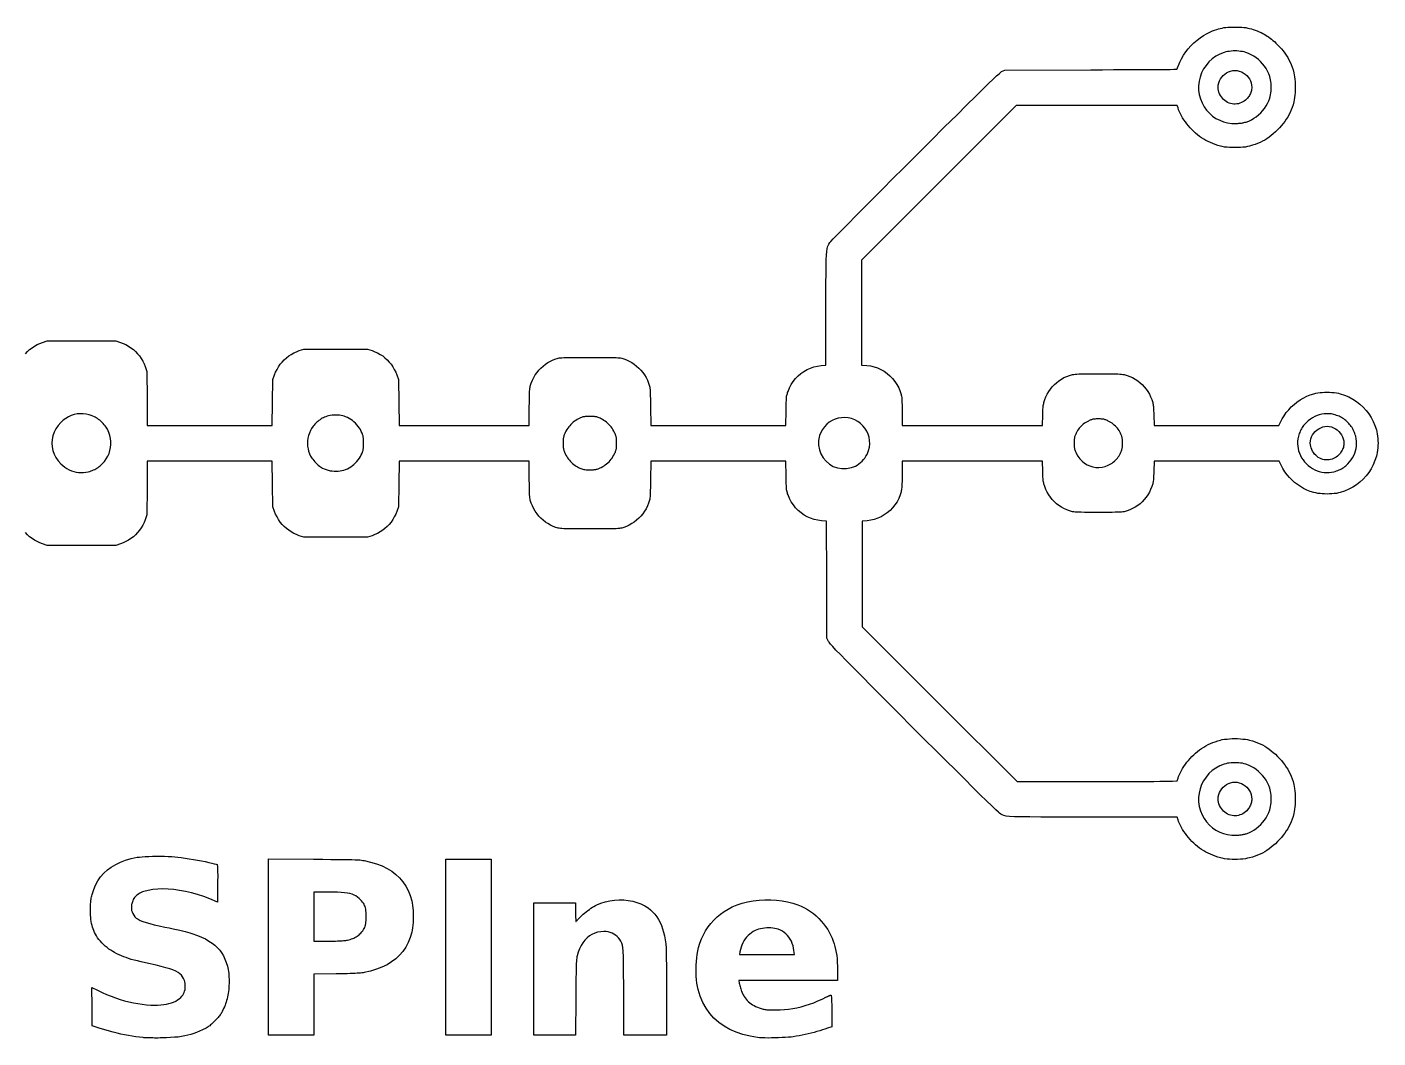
# Model space of a CAD drawing. Header units: millimetres. Extents: x 0.1 to 24.9, y 0.1 to 10.1.
# Drawn here: x 11.48 to 24.95, y 0.05 to 10.13 of the extents above; entities that cross this region are included whole.
import ezdxf

# ---------------------------------------------------------------- set-up
doc = ezdxf.new("R2010")
doc.units = ezdxf.units.MM
doc.layers.add('LOGO_OUTLINE', color=7, linetype='Continuous')

msp = doc.modelspace()

# ---------------------------------------------------------------- linework, layer by layer
at = {"layer": 'LOGO_OUTLINE'}
msp.add_lwpolyline([(11.466, 6.874), (11.486, 6.895), (11.508, 6.915), (11.532, 6.933), (11.556, 6.95), (11.582, 6.964), (11.609, 6.977), (11.637, 6.987), (11.683, 7.002), (12.025, 7.002), (12.367, 7.002), (12.413, 6.987), (12.441, 6.977), (12.468, 6.964), (12.494, 6.95), (12.518, 6.933), (12.542, 6.915), (12.563, 6.895), (12.584, 6.874), (12.603, 6.851), (12.62, 6.826), (12.635, 6.801), (12.649, 6.774), (12.66, 6.745), (12.677, 6.698), (12.679, 6.427), (12.681, 6.157), (13.304, 6.157), (13.927, 6.157), (13.929, 6.386), (13.932, 6.616), (13.949, 6.663), (13.96, 6.691), (13.974, 6.718), (13.989, 6.744), (14.006, 6.768), (14.025, 6.791), (14.045, 6.813), (14.067, 6.833), (14.09, 6.851), (14.115, 6.867), (14.141, 6.882), (14.168, 6.894), (14.195, 6.905), (14.242, 6.92), (14.559, 6.92), (14.875, 6.92), (14.922, 6.905), (14.949, 6.894), (14.976, 6.882), (15.002, 6.867), (15.027, 6.851), (15.05, 6.833), (15.072, 6.813), (15.092, 6.791), (15.111, 6.768), (15.128, 6.744), (15.143, 6.718), (15.157, 6.691), (15.168, 6.663), (15.186, 6.616), (15.188, 6.386), (15.19, 6.157), (15.838, 6.157), (16.486, 6.157), (16.488, 6.345), (16.489, 6.388), (16.489, 6.424), (16.49, 6.454), (16.491, 6.479), (16.491, 6.499), (16.493, 6.515), (16.494, 6.529), (16.496, 6.54), (16.498, 6.55), (16.501, 6.56), (16.504, 6.57), (16.508, 6.581), (16.519, 6.609), (16.533, 6.636), (16.548, 6.662), (16.565, 6.686), (16.584, 6.709), (16.604, 6.731), (16.626, 6.75), (16.649, 6.769), (16.674, 6.785), (16.7, 6.799), (16.727, 6.812), (16.754, 6.822), (16.765, 6.826), (16.775, 6.829), (16.786, 6.831), (16.798, 6.833), (16.813, 6.834), (16.832, 6.836), (16.856, 6.836), (16.886, 6.837), (16.923, 6.837), (16.969, 6.837), (17.025, 6.837), (17.092, 6.837), (17.159, 6.837), (17.215, 6.837), (17.261, 6.837), (17.298, 6.837), (17.329, 6.836), (17.353, 6.836), (17.371, 6.834), (17.386, 6.833), (17.398, 6.831), (17.409, 6.829), (17.419, 6.826), (17.43, 6.822), (17.458, 6.812), (17.485, 6.799), (17.51, 6.785), (17.535, 6.769), (17.558, 6.75), (17.58, 6.731), (17.6, 6.709), (17.619, 6.686), (17.636, 6.662), (17.652, 6.636), (17.665, 6.609), (17.676, 6.581), (17.68, 6.57), (17.684, 6.56), (17.686, 6.55), (17.689, 6.54), (17.69, 6.529), (17.692, 6.515), (17.693, 6.499), (17.694, 6.479), (17.694, 6.454), (17.695, 6.424), (17.695, 6.388), (17.696, 6.345), (17.698, 6.157), (18.371, 6.157), (19.045, 6.157), (19.047, 6.304), (19.048, 6.336), (19.048, 6.364), (19.049, 6.387), (19.05, 6.407), (19.051, 6.423), (19.052, 6.437), (19.053, 6.449), (19.055, 6.459), (19.057, 6.468), (19.06, 6.478), (19.063, 6.487), (19.067, 6.498), (19.081, 6.533), (19.099, 6.566), (19.119, 6.598), (19.142, 6.626), (19.168, 6.653), (19.195, 6.677), (19.225, 6.698), (19.257, 6.716), (19.29, 6.731), (19.324, 6.743), (19.36, 6.751), (19.397, 6.756), (19.445, 6.76), (19.445, 7.318), (19.445, 7.459), (19.445, 7.576), (19.446, 7.672), (19.446, 7.749), (19.448, 7.81), (19.45, 7.857), (19.452, 7.892), (19.456, 7.919), (19.461, 7.938), (19.467, 7.953), (19.474, 7.967), (19.483, 7.981), (19.493, 7.992), (19.518, 8.018), (19.556, 8.057), (19.606, 8.109), (19.668, 8.172), (19.741, 8.245), (19.822, 8.327), (19.912, 8.417), (20.009, 8.515), (20.112, 8.619), (20.221, 8.727), (20.333, 8.84), (20.491, 8.997), (20.628, 9.134), (20.748, 9.253), (20.85, 9.354), (20.936, 9.439), (21.007, 9.509), (21.065, 9.566), (21.11, 9.61), (21.145, 9.642), (21.17, 9.665), (21.187, 9.679), (21.196, 9.685), (21.228, 9.7), (22.084, 9.704), (22.2, 9.704), (22.311, 9.705), (22.417, 9.705), (22.516, 9.706), (22.607, 9.706), (22.69, 9.707), (22.762, 9.707), (22.824, 9.708), (22.874, 9.708), (22.912, 9.709), (22.935, 9.709), (22.943, 9.71), (22.943, 9.711), (22.944, 9.712), (22.945, 9.714), (22.946, 9.716), (22.947, 9.718), (22.948, 9.721), (22.949, 9.725), (22.951, 9.728), (22.952, 9.732), (22.954, 9.736), (22.955, 9.74), (22.957, 9.745), (22.971, 9.78), (22.988, 9.814), (23.008, 9.848), (23.031, 9.881), (23.056, 9.913), (23.083, 9.943), (23.112, 9.972), (23.143, 9.998), (23.175, 10.023), (23.208, 10.045), (23.243, 10.065), (23.278, 10.082), (23.299, 10.091), (23.319, 10.099), (23.339, 10.106), (23.357, 10.112), (23.375, 10.116), (23.393, 10.12), (23.412, 10.124), (23.431, 10.126), (23.451, 10.128), (23.472, 10.129), (23.496, 10.13), (23.521, 10.13), (23.546, 10.13), (23.57, 10.129), (23.591, 10.128), (23.611, 10.126), (23.63, 10.124), (23.649, 10.12), (23.667, 10.116), (23.685, 10.112), (23.703, 10.106), (23.723, 10.099), (23.743, 10.091), (23.764, 10.082), (23.781, 10.074), (23.798, 10.066), (23.813, 10.058), (23.828, 10.05), (23.843, 10.04), (23.857, 10.031), (23.871, 10.02), (23.886, 10.009), (23.9, 9.997), (23.915, 9.984), (23.93, 9.97), (23.946, 9.954), (23.966, 9.933), (23.985, 9.912), (24.003, 9.891), (24.019, 9.87), (24.033, 9.848), (24.047, 9.826), (24.059, 9.804), (24.071, 9.78), (24.081, 9.756), (24.091, 9.73), (24.1, 9.703), (24.108, 9.674), (24.112, 9.655), (24.116, 9.633), (24.119, 9.609), (24.121, 9.583), (24.122, 9.557), (24.123, 9.529), (24.122, 9.502), (24.121, 9.476), (24.119, 9.45), (24.116, 9.426), (24.112, 9.404), (24.108, 9.384), (24.1, 9.356), (24.091, 9.329), (24.081, 9.303), (24.071, 9.279), (24.059, 9.255), (24.047, 9.233), (24.033, 9.211), (24.019, 9.189), (24.003, 9.168), (23.985, 9.147), (23.966, 9.126), (23.946, 9.105), (23.924, 9.084), (23.903, 9.065), (23.882, 9.048), (23.861, 9.032), (23.84, 9.017), (23.818, 9.003), (23.795, 8.991), (23.772, 8.98), (23.747, 8.969), (23.722, 8.96), (23.695, 8.951), (23.666, 8.942), (23.647, 8.938), (23.625, 8.934), (23.601, 8.931), (23.575, 8.929), (23.548, 8.928), (23.521, 8.928), (23.494, 8.928), (23.467, 8.929), (23.442, 8.931), (23.417, 8.934), (23.395, 8.938), (23.376, 8.942), (23.35, 8.95), (23.324, 8.959), (23.3, 8.968), (23.276, 8.978), (23.253, 8.988), (23.231, 9), (23.21, 9.012), (23.189, 9.025), (23.169, 9.04), (23.149, 9.055), (23.129, 9.072), (23.11, 9.089), (23.092, 9.107), (23.075, 9.125), (23.058, 9.145), (23.042, 9.164), (23.027, 9.184), (23.013, 9.205), (23, 9.225), (22.988, 9.245), (22.977, 9.265), (22.968, 9.285), (22.96, 9.305), (22.954, 9.323), (22.946, 9.349), (22.144, 9.349), (21.342, 9.349), (20.571, 8.578), (19.8, 7.807), (19.8, 7.283), (19.8, 6.76), (19.851, 6.756), (19.888, 6.752), (19.924, 6.743), (19.959, 6.732), (19.993, 6.717), (20.025, 6.699), (20.055, 6.678), (20.083, 6.654), (20.108, 6.627), (20.132, 6.598), (20.152, 6.567), (20.17, 6.533), (20.185, 6.498), (20.188, 6.487), (20.192, 6.478), (20.194, 6.468), (20.196, 6.459), (20.198, 6.449), (20.2, 6.437), (20.201, 6.423), (20.202, 6.407), (20.202, 6.387), (20.203, 6.364), (20.203, 6.336), (20.204, 6.304), (20.206, 6.157), (20.905, 6.157), (21.604, 6.157), (21.606, 6.263), (21.607, 6.285), (21.608, 6.304), (21.608, 6.321), (21.609, 6.335), (21.61, 6.348), (21.611, 6.359), (21.613, 6.369), (21.615, 6.379), (21.617, 6.388), (21.619, 6.397), (21.622, 6.406), (21.626, 6.416), (21.637, 6.444), (21.65, 6.471), (21.665, 6.497), (21.683, 6.521), (21.701, 6.544), (21.722, 6.566), (21.744, 6.585), (21.767, 6.604), (21.792, 6.62), (21.817, 6.635), (21.844, 6.647), (21.872, 6.658), (21.883, 6.661), (21.893, 6.664), (21.903, 6.666), (21.914, 6.668), (21.928, 6.67), (21.944, 6.671), (21.964, 6.672), (21.99, 6.672), (22.021, 6.673), (22.059, 6.673), (22.105, 6.673), (22.159, 6.673), (22.214, 6.673), (22.26, 6.673), (22.298, 6.673), (22.329, 6.672), (22.354, 6.672), (22.375, 6.671), (22.391, 6.67), (22.404, 6.668), (22.416, 6.666), (22.426, 6.664), (22.436, 6.661), (22.446, 6.658), (22.474, 6.647), (22.501, 6.635), (22.527, 6.62), (22.552, 6.604), (22.575, 6.585), (22.597, 6.566), (22.617, 6.544), (22.636, 6.521), (22.653, 6.497), (22.668, 6.471), (22.681, 6.444), (22.693, 6.416), (22.696, 6.406), (22.699, 6.397), (22.702, 6.388), (22.704, 6.379), (22.706, 6.369), (22.707, 6.359), (22.708, 6.348), (22.709, 6.335), (22.71, 6.321), (22.711, 6.304), (22.712, 6.285), (22.712, 6.263), (22.715, 6.157), (23.337, 6.157), (23.959, 6.157), (23.974, 6.19), (23.992, 6.224), (24.011, 6.256), (24.033, 6.287), (24.057, 6.316), (24.082, 6.343), (24.11, 6.369), (24.139, 6.392), (24.17, 6.413), (24.202, 6.432), (24.236, 6.449), (24.271, 6.463), (24.308, 6.475), (24.326, 6.479), (24.347, 6.483), (24.369, 6.486), (24.392, 6.488), (24.415, 6.489), (24.439, 6.49), (24.464, 6.489), (24.487, 6.488), (24.51, 6.486), (24.532, 6.483), (24.553, 6.479), (24.571, 6.475), (24.614, 6.46), (24.656, 6.443), (24.695, 6.422), (24.732, 6.398), (24.766, 6.371), (24.799, 6.342), (24.828, 6.309), (24.855, 6.275), (24.879, 6.238), (24.9, 6.199), (24.917, 6.157), (24.932, 6.114), (24.936, 6.096), (24.94, 6.075), (24.943, 6.053), (24.945, 6.03), (24.946, 6.006), (24.947, 5.982), (24.946, 5.958), (24.945, 5.935), (24.943, 5.912), (24.94, 5.89), (24.936, 5.869), (24.932, 5.851), (24.917, 5.808), (24.9, 5.766), (24.879, 5.727), (24.855, 5.69), (24.828, 5.655), (24.799, 5.623), (24.766, 5.594), (24.732, 5.567), (24.695, 5.543), (24.656, 5.522), (24.614, 5.504), (24.571, 5.49), (24.553, 5.486), (24.532, 5.482), (24.51, 5.479), (24.487, 5.477), (24.464, 5.476), (24.439, 5.475), (24.415, 5.476), (24.392, 5.477), (24.369, 5.479), (24.347, 5.482), (24.326, 5.486), (24.308, 5.49), (24.272, 5.502), (24.238, 5.515), (24.205, 5.531), (24.174, 5.549), (24.144, 5.569), (24.116, 5.591), (24.089, 5.615), (24.064, 5.641), (24.04, 5.668), (24.019, 5.698), (23.999, 5.729), (23.981, 5.762), (23.961, 5.802), (23.338, 5.802), (22.715, 5.802), (22.712, 5.699), (22.712, 5.678), (22.711, 5.659), (22.71, 5.643), (22.709, 5.629), (22.708, 5.616), (22.707, 5.605), (22.705, 5.595), (22.704, 5.586), (22.702, 5.577), (22.699, 5.568), (22.696, 5.559), (22.693, 5.549), (22.681, 5.521), (22.668, 5.494), (22.653, 5.468), (22.636, 5.444), (22.617, 5.421), (22.597, 5.399), (22.575, 5.379), (22.552, 5.361), (22.527, 5.345), (22.501, 5.33), (22.474, 5.318), (22.446, 5.307), (22.436, 5.304), (22.426, 5.301), (22.416, 5.299), (22.404, 5.297), (22.391, 5.295), (22.375, 5.294), (22.354, 5.293), (22.329, 5.293), (22.298, 5.292), (22.26, 5.292), (22.214, 5.292), (22.159, 5.292), (22.105, 5.292), (22.059, 5.292), (22.021, 5.292), (21.99, 5.293), (21.964, 5.293), (21.944, 5.294), (21.928, 5.295), (21.914, 5.297), (21.903, 5.299), (21.893, 5.301), (21.883, 5.304), (21.872, 5.307), (21.844, 5.318), (21.817, 5.33), (21.792, 5.345), (21.767, 5.361), (21.744, 5.379), (21.722, 5.399), (21.701, 5.421), (21.683, 5.444), (21.665, 5.468), (21.65, 5.494), (21.637, 5.521), (21.626, 5.549), (21.622, 5.559), (21.619, 5.568), (21.617, 5.577), (21.615, 5.586), (21.613, 5.595), (21.611, 5.605), (21.61, 5.616), (21.609, 5.629), (21.608, 5.643), (21.608, 5.659), (21.607, 5.678), (21.606, 5.699), (21.604, 5.802), (20.905, 5.802), (20.206, 5.802), (20.204, 5.658), (20.203, 5.626), (20.203, 5.599), (20.202, 5.576), (20.202, 5.557), (20.201, 5.541), (20.199, 5.528), (20.198, 5.516), (20.196, 5.506), (20.194, 5.496), (20.192, 5.487), (20.188, 5.477), (20.185, 5.467), (20.17, 5.432), (20.153, 5.398), (20.132, 5.367), (20.109, 5.338), (20.084, 5.312), (20.056, 5.288), (20.026, 5.267), (19.995, 5.249), (19.962, 5.234), (19.927, 5.222), (19.891, 5.214), (19.854, 5.209), (19.806, 5.205), (19.806, 4.678), (19.806, 4.152), (20.577, 3.381), (21.349, 2.61), (22.1, 2.61), (22.202, 2.61), (22.301, 2.61), (22.395, 2.61), (22.485, 2.61), (22.568, 2.61), (22.644, 2.611), (22.712, 2.611), (22.772, 2.612), (22.821, 2.612), (22.859, 2.613), (22.885, 2.613), (22.899, 2.614), (22.946, 2.618), (22.954, 2.642), (22.96, 2.661), (22.968, 2.68), (22.977, 2.7), (22.988, 2.72), (23, 2.74), (23.013, 2.76), (23.027, 2.781), (23.042, 2.801), (23.058, 2.82), (23.075, 2.84), (23.092, 2.858), (23.11, 2.876), (23.129, 2.893), (23.149, 2.91), (23.169, 2.925), (23.189, 2.939), (23.21, 2.953), (23.231, 2.965), (23.253, 2.977), (23.276, 2.987), (23.3, 2.997), (23.324, 3.006), (23.35, 3.015), (23.376, 3.022), (23.395, 3.027), (23.417, 3.031), (23.442, 3.033), (23.467, 3.035), (23.494, 3.037), (23.521, 3.037), (23.548, 3.037), (23.575, 3.035), (23.601, 3.033), (23.625, 3.031), (23.647, 3.027), (23.666, 3.022), (23.695, 3.014), (23.722, 3.005), (23.747, 2.995), (23.772, 2.985), (23.795, 2.974), (23.818, 2.961), (23.84, 2.948), (23.861, 2.933), (23.882, 2.917), (23.903, 2.9), (23.924, 2.881), (23.946, 2.86), (23.966, 2.839), (23.985, 2.818), (24.003, 2.797), (24.019, 2.776), (24.033, 2.754), (24.047, 2.732), (24.059, 2.71), (24.071, 2.686), (24.081, 2.662), (24.091, 2.636), (24.1, 2.609), (24.108, 2.58), (24.112, 2.561), (24.116, 2.539), (24.119, 2.515), (24.121, 2.489), (24.122, 2.463), (24.123, 2.435), (24.122, 2.408), (24.121, 2.382), (24.119, 2.356), (24.116, 2.332), (24.112, 2.31), (24.108, 2.29), (24.1, 2.262), (24.091, 2.235), (24.081, 2.209), (24.071, 2.185), (24.059, 2.161), (24.047, 2.139), (24.033, 2.117), (24.019, 2.095), (24.003, 2.074), (23.985, 2.053), (23.966, 2.032), (23.946, 2.011), (23.924, 1.99), (23.903, 1.971), (23.882, 1.954), (23.861, 1.938), (23.84, 1.923), (23.818, 1.909), (23.795, 1.897), (23.772, 1.886), (23.747, 1.875), (23.722, 1.866), (23.695, 1.857), (23.666, 1.848), (23.647, 1.844), (23.625, 1.84), (23.601, 1.837), (23.575, 1.835), (23.548, 1.834), (23.521, 1.834), (23.494, 1.834), (23.467, 1.835), (23.442, 1.837), (23.417, 1.84), (23.395, 1.844), (23.376, 1.848), (23.35, 1.856), (23.324, 1.865), (23.3, 1.874), (23.276, 1.884), (23.253, 1.894), (23.231, 1.906), (23.21, 1.918), (23.189, 1.931), (23.169, 1.946), (23.149, 1.961), (23.129, 1.978), (23.11, 1.995), (23.092, 2.013), (23.075, 2.031), (23.058, 2.051), (23.042, 2.07), (23.027, 2.09), (23.013, 2.111), (23, 2.131), (22.988, 2.151), (22.977, 2.171), (22.968, 2.191), (22.96, 2.211), (22.954, 2.229), (22.946, 2.255), (22.112, 2.255), (21.902, 2.255), (21.729, 2.255), (21.588, 2.255), (21.476, 2.256), (21.388, 2.257), (21.323, 2.259), (21.275, 2.262), (21.241, 2.265), (21.218, 2.27), (21.202, 2.276), (21.188, 2.284), (21.174, 2.293), (21.163, 2.303), (21.137, 2.328), (21.098, 2.366), (21.046, 2.416), (20.983, 2.478), (20.91, 2.55), (20.828, 2.632), (20.738, 2.722), (20.64, 2.819), (20.536, 2.922), (20.428, 3.03), (20.315, 3.143), (20.158, 3.3), (20.021, 3.438), (19.902, 3.557), (19.801, 3.659), (19.716, 3.745), (19.646, 3.817), (19.589, 3.875), (19.545, 3.92), (19.513, 3.955), (19.49, 3.98), (19.476, 3.997), (19.47, 4.006), (19.455, 4.038), (19.453, 4.621), (19.451, 5.205), (19.401, 5.209), (19.363, 5.213), (19.327, 5.222), (19.292, 5.233), (19.258, 5.248), (19.227, 5.266), (19.197, 5.287), (19.169, 5.311), (19.143, 5.338), (19.12, 5.366), (19.099, 5.398), (19.081, 5.431), (19.067, 5.467), (19.063, 5.477), (19.06, 5.487), (19.057, 5.496), (19.055, 5.506), (19.053, 5.516), (19.052, 5.528), (19.051, 5.541), (19.05, 5.557), (19.049, 5.576), (19.048, 5.599), (19.048, 5.626), (19.047, 5.658), (19.045, 5.802), (18.371, 5.802), (17.698, 5.802), (17.696, 5.617), (17.695, 5.574), (17.695, 5.539), (17.694, 5.51), (17.694, 5.485), (17.693, 5.466), (17.692, 5.449), (17.69, 5.436), (17.688, 5.424), (17.686, 5.414), (17.684, 5.405), (17.68, 5.395), (17.676, 5.384), (17.665, 5.356), (17.652, 5.329), (17.636, 5.303), (17.619, 5.279), (17.6, 5.256), (17.58, 5.234), (17.558, 5.214), (17.535, 5.196), (17.51, 5.18), (17.485, 5.165), (17.458, 5.153), (17.43, 5.143), (17.419, 5.139), (17.409, 5.136), (17.398, 5.134), (17.386, 5.132), (17.371, 5.13), (17.353, 5.129), (17.329, 5.128), (17.298, 5.128), (17.261, 5.128), (17.215, 5.127), (17.159, 5.127), (17.092, 5.127), (17.025, 5.127), (16.969, 5.127), (16.923, 5.128), (16.886, 5.128), (16.856, 5.128), (16.832, 5.129), (16.813, 5.13), (16.798, 5.132), (16.786, 5.134), (16.775, 5.136), (16.765, 5.139), (16.754, 5.143), (16.727, 5.153), (16.7, 5.165), (16.674, 5.18), (16.649, 5.196), (16.626, 5.214), (16.604, 5.234), (16.584, 5.256), (16.565, 5.279), (16.548, 5.303), (16.533, 5.329), (16.519, 5.356), (16.508, 5.384), (16.504, 5.395), (16.501, 5.405), (16.498, 5.414), (16.496, 5.424), (16.494, 5.436), (16.493, 5.449), (16.491, 5.466), (16.491, 5.485), (16.49, 5.51), (16.489, 5.539), (16.489, 5.574), (16.488, 5.617), (16.486, 5.802), (15.838, 5.802), (15.19, 5.802), (15.188, 5.575), (15.186, 5.349), (15.168, 5.302), (15.157, 5.274), (15.143, 5.247), (15.128, 5.221), (15.111, 5.196), (15.092, 5.173), (15.072, 5.152), (15.05, 5.132), (15.027, 5.114), (15.002, 5.097), (14.976, 5.083), (14.949, 5.071), (14.922, 5.06), (14.875, 5.045), (14.559, 5.045), (14.242, 5.045), (14.195, 5.06), (14.168, 5.071), (14.141, 5.083), (14.115, 5.097), (14.09, 5.114), (14.067, 5.132), (14.045, 5.152), (14.025, 5.173), (14.006, 5.196), (13.989, 5.221), (13.974, 5.247), (13.96, 5.274), (13.949, 5.302), (13.932, 5.349), (13.929, 5.575), (13.927, 5.802), (13.304, 5.802), (12.681, 5.802), (12.679, 5.534), (12.677, 5.267), (12.66, 5.219), (12.649, 5.191), (12.635, 5.164), (12.62, 5.138), (12.603, 5.114), (12.584, 5.091), (12.563, 5.069), (12.542, 5.05), (12.518, 5.031), (12.494, 5.015), (12.468, 5.001), (12.441, 4.988), (12.413, 4.978), (12.367, 4.963), (12.025, 4.963), (11.683, 4.963), (11.637, 4.978), (11.609, 4.988), (11.582, 5.001), (11.556, 5.015), (11.532, 5.031), (11.508, 5.05), (11.486, 5.069), (11.466, 5.091)], dxfattribs=at)
for points in [[(23.632, 9.183), (23.659, 9.193), (23.685, 9.205), (23.71, 9.22), (23.734, 9.236), (23.756, 9.254), (23.778, 9.274), (23.797, 9.296), (23.816, 9.319), (23.832, 9.343), (23.846, 9.368), (23.858, 9.394), (23.868, 9.421), (23.873, 9.438), (23.876, 9.455), (23.879, 9.473), (23.881, 9.491), (23.882, 9.51), (23.883, 9.529), (23.882, 9.549), (23.881, 9.568), (23.879, 9.586), (23.876, 9.604), (23.873, 9.621), (23.868, 9.637), (23.858, 9.665), (23.846, 9.691), (23.832, 9.716), (23.815, 9.741), (23.797, 9.764), (23.777, 9.785), (23.755, 9.805), (23.732, 9.824), (23.708, 9.84), (23.683, 9.854), (23.656, 9.866), (23.629, 9.876), (23.613, 9.881), (23.596, 9.885), (23.578, 9.887), (23.559, 9.889), (23.54, 9.891), (23.521, 9.891), (23.502, 9.891), (23.483, 9.889), (23.464, 9.887), (23.446, 9.885), (23.429, 9.881), (23.413, 9.876), (23.37, 9.86), (23.331, 9.838), (23.294, 9.812), (23.262, 9.782), (23.233, 9.748), (23.208, 9.712), (23.188, 9.673), (23.173, 9.631), (23.163, 9.589), (23.158, 9.545), (23.159, 9.5), (23.166, 9.456), (23.178, 9.413), (23.194, 9.373), (23.215, 9.335), (23.239, 9.301), (23.267, 9.27), (23.298, 9.242), (23.332, 9.219), (23.369, 9.2), (23.407, 9.184), (23.448, 9.174), (23.49, 9.168), (23.534, 9.168), (23.542, 9.168), (23.551, 9.169), (23.56, 9.17), (23.569, 9.171), (23.578, 9.172), (23.586, 9.173), (23.595, 9.175), (23.603, 9.176), (23.611, 9.178), (23.619, 9.18), (23.626, 9.182), (23.632, 9.183)], [(23.462, 9.372), (23.448, 9.378), (23.434, 9.387), (23.42, 9.397), (23.408, 9.408), (23.396, 9.421), (23.386, 9.435), (23.376, 9.449), (23.368, 9.465), (23.362, 9.481), (23.357, 9.497), (23.354, 9.513), (23.353, 9.529), (23.355, 9.551), (23.359, 9.573), (23.367, 9.593), (23.377, 9.612), (23.389, 9.63), (23.404, 9.647), (23.42, 9.661), (23.438, 9.673), (23.457, 9.683), (23.478, 9.691), (23.499, 9.696), (23.521, 9.697), (23.543, 9.696), (23.564, 9.691), (23.585, 9.683), (23.604, 9.673), (23.622, 9.661), (23.638, 9.647), (23.653, 9.63), (23.665, 9.612), (23.675, 9.593), (23.683, 9.573), (23.687, 9.551), (23.689, 9.529), (23.689, 9.519), (23.687, 9.508), (23.686, 9.498), (23.683, 9.487), (23.68, 9.477), (23.676, 9.467), (23.671, 9.458), (23.666, 9.448), (23.66, 9.439), (23.653, 9.43), (23.646, 9.421), (23.638, 9.413), (23.626, 9.401), (23.613, 9.391), (23.599, 9.383), (23.585, 9.376), (23.571, 9.37), (23.556, 9.366), (23.541, 9.363), (23.525, 9.362), (23.51, 9.362), (23.494, 9.364), (23.478, 9.367), (23.462, 9.372)], [(12.093, 5.697), (12.107, 5.701), (12.12, 5.705), (12.133, 5.71), (12.145, 5.715), (12.157, 5.721), (12.168, 5.727), (12.179, 5.734), (12.19, 5.741), (12.201, 5.749), (12.211, 5.757), (12.221, 5.766), (12.231, 5.776), (12.253, 5.8), (12.272, 5.826), (12.287, 5.852), (12.3, 5.88), (12.309, 5.909), (12.315, 5.938), (12.318, 5.968), (12.318, 5.998), (12.314, 6.029), (12.308, 6.059), (12.297, 6.09), (12.284, 6.12), (12.278, 6.131), (12.27, 6.142), (12.262, 6.154), (12.252, 6.165), (12.242, 6.177), (12.231, 6.188), (12.22, 6.199), (12.208, 6.21), (12.196, 6.219), (12.185, 6.228), (12.173, 6.235), (12.162, 6.241), (12.132, 6.255), (12.102, 6.265), (12.071, 6.272), (12.041, 6.275), (12.011, 6.276), (11.981, 6.273), (11.951, 6.267), (11.923, 6.257), (11.895, 6.245), (11.868, 6.229), (11.843, 6.211), (11.819, 6.189), (11.792, 6.158), (11.77, 6.126), (11.753, 6.091), (11.741, 6.056), (11.734, 6.019), (11.731, 5.982), (11.734, 5.945), (11.741, 5.909), (11.753, 5.873), (11.77, 5.839), (11.792, 5.806), (11.819, 5.776), (11.838, 5.758), (11.858, 5.743), (11.879, 5.729), (11.901, 5.717), (11.924, 5.707), (11.948, 5.699), (11.971, 5.694), (11.996, 5.69), (12.02, 5.689), (12.045, 5.689), (12.069, 5.692), (12.093, 5.697)], [(14.658, 5.719), (14.675, 5.727), (14.692, 5.736), (14.709, 5.746), (14.725, 5.758), (14.741, 5.771), (14.756, 5.785), (14.77, 5.799), (14.783, 5.815), (14.795, 5.831), (14.805, 5.848), (14.814, 5.865), (14.822, 5.883), (14.825, 5.89), (14.827, 5.897), (14.829, 5.903), (14.831, 5.91), (14.832, 5.917), (14.834, 5.924), (14.835, 5.932), (14.835, 5.94), (14.836, 5.949), (14.836, 5.959), (14.836, 5.97), (14.836, 5.982), (14.836, 5.994), (14.836, 6.005), (14.836, 6.015), (14.835, 6.024), (14.835, 6.033), (14.834, 6.04), (14.832, 6.048), (14.831, 6.055), (14.829, 6.061), (14.827, 6.068), (14.825, 6.075), (14.822, 6.082), (14.814, 6.099), (14.805, 6.117), (14.795, 6.133), (14.783, 6.149), (14.77, 6.165), (14.756, 6.18), (14.741, 6.194), (14.726, 6.207), (14.709, 6.219), (14.693, 6.229), (14.676, 6.238), (14.658, 6.246), (14.644, 6.251), (14.629, 6.255), (14.613, 6.258), (14.595, 6.26), (14.577, 6.261), (14.559, 6.261), (14.54, 6.261), (14.522, 6.26), (14.505, 6.258), (14.488, 6.255), (14.473, 6.251), (14.459, 6.246), (14.448, 6.241), (14.437, 6.236), (14.425, 6.23), (14.414, 6.223), (14.403, 6.215), (14.392, 6.207), (14.382, 6.199), (14.372, 6.19), (14.362, 6.181), (14.352, 6.171), (14.343, 6.161), (14.334, 6.15), (14.319, 6.129), (14.307, 6.107), (14.296, 6.083), (14.288, 6.058), (14.282, 6.032), (14.279, 6.006), (14.278, 5.98), (14.279, 5.953), (14.283, 5.927), (14.289, 5.901), (14.298, 5.876), (14.309, 5.851), (14.314, 5.842), (14.322, 5.832), (14.33, 5.821), (14.34, 5.809), (14.351, 5.797), (14.362, 5.786), (14.373, 5.774), (14.385, 5.764), (14.397, 5.754), (14.408, 5.745), (14.418, 5.738), (14.427, 5.733), (14.445, 5.725), (14.463, 5.718), (14.482, 5.712), (14.502, 5.708), (14.522, 5.705), (14.542, 5.703), (14.562, 5.702), (14.582, 5.703), (14.602, 5.705), (14.621, 5.709), (14.64, 5.713), (14.658, 5.719)], [(17.206, 5.741), (17.22, 5.748), (17.233, 5.757), (17.246, 5.766), (17.259, 5.775), (17.271, 5.786), (17.283, 5.797), (17.294, 5.809), (17.304, 5.821), (17.313, 5.834), (17.322, 5.848), (17.33, 5.862), (17.338, 5.876), (17.342, 5.885), (17.346, 5.894), (17.349, 5.901), (17.351, 5.908), (17.353, 5.915), (17.355, 5.922), (17.356, 5.93), (17.357, 5.938), (17.358, 5.947), (17.358, 5.957), (17.358, 5.969), (17.358, 5.982), (17.358, 5.996), (17.358, 6.008), (17.358, 6.018), (17.357, 6.027), (17.356, 6.035), (17.355, 6.043), (17.353, 6.05), (17.351, 6.056), (17.349, 6.064), (17.346, 6.071), (17.342, 6.079), (17.338, 6.089), (17.33, 6.103), (17.322, 6.117), (17.313, 6.131), (17.304, 6.144), (17.293, 6.156), (17.282, 6.168), (17.271, 6.179), (17.258, 6.19), (17.246, 6.2), (17.232, 6.209), (17.218, 6.217), (17.204, 6.225), (17.193, 6.23), (17.184, 6.234), (17.176, 6.238), (17.168, 6.241), (17.161, 6.243), (17.154, 6.245), (17.146, 6.246), (17.138, 6.247), (17.129, 6.248), (17.118, 6.248), (17.106, 6.248), (17.092, 6.248), (17.078, 6.248), (17.066, 6.248), (17.055, 6.248), (17.046, 6.247), (17.038, 6.246), (17.03, 6.245), (17.023, 6.243), (17.016, 6.241), (17.008, 6.238), (17, 6.234), (16.991, 6.23), (16.98, 6.225), (16.966, 6.217), (16.952, 6.209), (16.939, 6.2), (16.926, 6.19), (16.913, 6.179), (16.902, 6.168), (16.891, 6.156), (16.881, 6.144), (16.871, 6.131), (16.862, 6.117), (16.854, 6.103), (16.846, 6.089), (16.842, 6.079), (16.838, 6.071), (16.835, 6.064), (16.833, 6.056), (16.831, 6.05), (16.829, 6.043), (16.828, 6.035), (16.827, 6.027), (16.827, 6.018), (16.826, 6.008), (16.826, 5.996), (16.826, 5.982), (16.826, 5.969), (16.826, 5.957), (16.827, 5.947), (16.827, 5.938), (16.828, 5.93), (16.829, 5.922), (16.831, 5.915), (16.833, 5.908), (16.835, 5.901), (16.838, 5.894), (16.842, 5.885), (16.846, 5.876), (16.853, 5.863), (16.861, 5.85), (16.869, 5.837), (16.878, 5.824), (16.888, 5.812), (16.898, 5.801), (16.909, 5.79), (16.92, 5.779), (16.932, 5.77), (16.944, 5.761), (16.956, 5.753), (16.968, 5.746), (16.98, 5.739), (16.991, 5.734), (17.002, 5.729), (17.012, 5.726), (17.023, 5.722), (17.033, 5.72), (17.043, 5.718), (17.054, 5.717), (17.066, 5.716), (17.079, 5.715), (17.092, 5.715), (17.107, 5.716), (17.118, 5.716), (17.127, 5.717), (17.136, 5.718), (17.144, 5.719), (17.151, 5.72), (17.159, 5.722), (17.166, 5.724), (17.173, 5.726), (17.18, 5.729), (17.188, 5.732), (17.196, 5.736), (17.206, 5.741)], [(19.699, 5.738), (19.719, 5.745), (19.738, 5.754), (19.757, 5.764), (19.774, 5.776), (19.79, 5.788), (19.806, 5.802), (19.82, 5.818), (19.832, 5.834), (19.844, 5.851), (19.854, 5.869), (19.863, 5.888), (19.87, 5.908), (19.878, 5.942), (19.881, 5.975), (19.88, 6.009), (19.874, 6.041), (19.864, 6.072), (19.851, 6.102), (19.834, 6.13), (19.813, 6.155), (19.789, 6.178), (19.762, 6.198), (19.732, 6.214), (19.699, 6.227), (19.666, 6.234), (19.632, 6.238), (19.599, 6.236), (19.567, 6.231), (19.536, 6.221), (19.506, 6.207), (19.478, 6.19), (19.453, 6.17), (19.43, 6.146), (19.41, 6.119), (19.394, 6.089), (19.382, 6.057), (19.372, 6.009), (19.371, 5.962), (19.379, 5.917), (19.395, 5.875), (19.417, 5.836), (19.446, 5.802), (19.48, 5.774), (19.518, 5.751), (19.56, 5.735), (19.604, 5.728), (19.651, 5.728), (19.699, 5.738)], [(22.259, 5.762), (22.272, 5.769), (22.285, 5.776), (22.297, 5.784), (22.309, 5.793), (22.32, 5.802), (22.33, 5.812), (22.34, 5.822), (22.349, 5.833), (22.358, 5.845), (22.366, 5.857), (22.373, 5.87), (22.38, 5.883), (22.384, 5.892), (22.388, 5.9), (22.391, 5.907), (22.393, 5.914), (22.395, 5.921), (22.397, 5.928), (22.398, 5.935), (22.399, 5.942), (22.399, 5.951), (22.4, 5.96), (22.4, 5.97), (22.4, 5.982), (22.4, 5.994), (22.4, 6.005), (22.399, 6.014), (22.399, 6.022), (22.398, 6.03), (22.397, 6.037), (22.395, 6.044), (22.393, 6.051), (22.391, 6.057), (22.388, 6.065), (22.384, 6.073), (22.38, 6.082), (22.373, 6.095), (22.366, 6.108), (22.358, 6.12), (22.349, 6.132), (22.34, 6.143), (22.33, 6.153), (22.319, 6.163), (22.308, 6.172), (22.297, 6.181), (22.285, 6.189), (22.272, 6.196), (22.259, 6.203), (22.25, 6.207), (22.242, 6.211), (22.234, 6.214), (22.227, 6.216), (22.221, 6.218), (22.214, 6.22), (22.207, 6.221), (22.199, 6.222), (22.191, 6.222), (22.182, 6.223), (22.171, 6.223), (22.159, 6.223), (22.147, 6.223), (22.137, 6.223), (22.128, 6.222), (22.119, 6.222), (22.112, 6.221), (22.105, 6.22), (22.098, 6.218), (22.091, 6.216), (22.084, 6.214), (22.077, 6.211), (22.069, 6.207), (22.06, 6.203), (22.047, 6.196), (22.034, 6.189), (22.022, 6.181), (22.01, 6.172), (21.999, 6.163), (21.989, 6.153), (21.979, 6.143), (21.969, 6.132), (21.961, 6.12), (21.953, 6.108), (21.945, 6.095), (21.939, 6.082), (21.934, 6.073), (21.931, 6.065), (21.928, 6.057), (21.925, 6.051), (21.923, 6.044), (21.922, 6.037), (21.921, 6.03), (21.92, 6.022), (21.919, 6.014), (21.919, 6.005), (21.919, 5.994), (21.919, 5.982), (21.919, 5.97), (21.919, 5.96), (21.919, 5.951), (21.92, 5.942), (21.921, 5.935), (21.922, 5.928), (21.923, 5.921), (21.925, 5.914), (21.928, 5.907), (21.931, 5.9), (21.934, 5.892), (21.939, 5.883), (21.955, 5.853), (21.974, 5.827), (21.997, 5.804), (22.021, 5.784), (22.047, 5.767), (22.076, 5.755), (22.105, 5.746), (22.135, 5.741), (22.166, 5.74), (22.197, 5.743), (22.229, 5.75), (22.259, 5.762)], [(24.508, 5.697), (24.521, 5.701), (24.534, 5.705), (24.547, 5.71), (24.559, 5.715), (24.571, 5.721), (24.583, 5.727), (24.594, 5.734), (24.605, 5.741), (24.615, 5.749), (24.626, 5.757), (24.636, 5.766), (24.646, 5.776), (24.663, 5.795), (24.679, 5.815), (24.693, 5.837), (24.705, 5.859), (24.715, 5.882), (24.722, 5.905), (24.728, 5.929), (24.732, 5.953), (24.733, 5.977), (24.733, 6.002), (24.73, 6.026), (24.725, 6.051), (24.721, 6.064), (24.716, 6.077), (24.712, 6.09), (24.707, 6.102), (24.701, 6.114), (24.695, 6.126), (24.688, 6.137), (24.681, 6.148), (24.673, 6.158), (24.664, 6.169), (24.655, 6.179), (24.646, 6.189), (24.636, 6.198), (24.626, 6.207), (24.615, 6.216), (24.605, 6.224), (24.594, 6.231), (24.583, 6.238), (24.571, 6.244), (24.559, 6.25), (24.547, 6.255), (24.534, 6.259), (24.521, 6.264), (24.508, 6.267), (24.484, 6.273), (24.459, 6.276), (24.435, 6.276), (24.41, 6.275), (24.386, 6.271), (24.362, 6.265), (24.339, 6.258), (24.316, 6.248), (24.294, 6.236), (24.273, 6.222), (24.252, 6.206), (24.233, 6.189), (24.223, 6.179), (24.214, 6.169), (24.206, 6.158), (24.198, 6.148), (24.191, 6.137), (24.184, 6.126), (24.178, 6.114), (24.172, 6.102), (24.167, 6.09), (24.162, 6.077), (24.158, 6.064), (24.154, 6.051), (24.149, 6.026), (24.146, 6.002), (24.146, 5.977), (24.147, 5.953), (24.151, 5.929), (24.156, 5.905), (24.164, 5.882), (24.174, 5.859), (24.186, 5.837), (24.2, 5.815), (24.215, 5.795), (24.233, 5.776), (24.252, 5.758), (24.273, 5.743), (24.294, 5.729), (24.316, 5.717), (24.339, 5.707), (24.362, 5.699), (24.386, 5.694), (24.41, 5.69), (24.435, 5.689), (24.459, 5.689), (24.484, 5.692), (24.508, 5.697)], [(24.381, 5.825), (24.366, 5.831), (24.352, 5.84), (24.339, 5.85), (24.326, 5.861), (24.315, 5.874), (24.304, 5.888), (24.295, 5.902), (24.287, 5.918), (24.28, 5.934), (24.276, 5.95), (24.273, 5.966), (24.272, 5.982), (24.273, 6.004), (24.278, 6.026), (24.285, 6.046), (24.295, 6.065), (24.308, 6.083), (24.322, 6.1), (24.339, 6.114), (24.357, 6.126), (24.376, 6.136), (24.396, 6.144), (24.418, 6.149), (24.439, 6.15), (24.461, 6.149), (24.483, 6.144), (24.503, 6.136), (24.522, 6.126), (24.54, 6.114), (24.557, 6.1), (24.571, 6.083), (24.583, 6.065), (24.594, 6.046), (24.601, 6.026), (24.606, 6.004), (24.607, 5.982), (24.607, 5.972), (24.606, 5.961), (24.604, 5.951), (24.602, 5.94), (24.598, 5.93), (24.594, 5.92), (24.59, 5.911), (24.584, 5.901), (24.578, 5.892), (24.572, 5.883), (24.564, 5.874), (24.556, 5.866), (24.544, 5.854), (24.531, 5.844), (24.518, 5.836), (24.503, 5.829), (24.489, 5.823), (24.474, 5.819), (24.459, 5.816), (24.444, 5.815), (24.428, 5.815), (24.412, 5.817), (24.396, 5.82), (24.381, 5.825)], [(23.632, 2.089), (23.659, 2.099), (23.685, 2.111), (23.71, 2.126), (23.734, 2.142), (23.756, 2.16), (23.778, 2.18), (23.797, 2.202), (23.816, 2.225), (23.832, 2.249), (23.846, 2.274), (23.858, 2.3), (23.868, 2.327), (23.873, 2.344), (23.876, 2.361), (23.879, 2.379), (23.881, 2.397), (23.882, 2.416), (23.883, 2.435), (23.882, 2.455), (23.881, 2.474), (23.879, 2.492), (23.876, 2.51), (23.873, 2.527), (23.868, 2.543), (23.858, 2.571), (23.846, 2.597), (23.832, 2.622), (23.815, 2.647), (23.797, 2.67), (23.777, 2.691), (23.755, 2.711), (23.732, 2.73), (23.708, 2.746), (23.683, 2.76), (23.656, 2.772), (23.629, 2.782), (23.613, 2.787), (23.596, 2.791), (23.578, 2.793), (23.559, 2.795), (23.54, 2.797), (23.521, 2.797), (23.502, 2.797), (23.483, 2.795), (23.464, 2.793), (23.446, 2.791), (23.429, 2.787), (23.413, 2.782), (23.37, 2.766), (23.331, 2.744), (23.294, 2.718), (23.262, 2.688), (23.233, 2.654), (23.208, 2.618), (23.188, 2.579), (23.173, 2.537), (23.163, 2.495), (23.158, 2.451), (23.159, 2.406), (23.166, 2.362), (23.178, 2.319), (23.194, 2.279), (23.215, 2.241), (23.239, 2.207), (23.267, 2.176), (23.298, 2.148), (23.332, 2.125), (23.369, 2.106), (23.407, 2.09), (23.448, 2.08), (23.49, 2.074), (23.534, 2.074), (23.542, 2.074), (23.551, 2.075), (23.56, 2.076), (23.569, 2.077), (23.578, 2.078), (23.586, 2.079), (23.595, 2.081), (23.603, 2.082), (23.611, 2.084), (23.619, 2.086), (23.626, 2.088), (23.632, 2.089)], [(23.462, 2.278), (23.448, 2.284), (23.434, 2.293), (23.42, 2.303), (23.408, 2.314), (23.396, 2.327), (23.386, 2.341), (23.376, 2.355), (23.368, 2.371), (23.362, 2.387), (23.357, 2.403), (23.354, 2.419), (23.353, 2.435), (23.355, 2.457), (23.359, 2.479), (23.367, 2.499), (23.377, 2.518), (23.389, 2.536), (23.404, 2.553), (23.42, 2.567), (23.438, 2.579), (23.457, 2.589), (23.478, 2.597), (23.499, 2.602), (23.521, 2.603), (23.543, 2.602), (23.564, 2.597), (23.585, 2.589), (23.604, 2.579), (23.622, 2.567), (23.638, 2.553), (23.653, 2.536), (23.665, 2.518), (23.675, 2.499), (23.683, 2.479), (23.687, 2.457), (23.689, 2.435), (23.689, 2.425), (23.687, 2.414), (23.686, 2.404), (23.683, 2.393), (23.68, 2.383), (23.676, 2.373), (23.671, 2.364), (23.666, 2.354), (23.66, 2.345), (23.653, 2.336), (23.646, 2.327), (23.638, 2.319), (23.626, 2.307), (23.613, 2.297), (23.599, 2.289), (23.585, 2.282), (23.571, 2.276), (23.556, 2.272), (23.541, 2.269), (23.525, 2.268), (23.51, 2.268), (23.494, 2.27), (23.478, 2.273), (23.462, 2.278)], [(12.639, 0.057), (12.604, 0.061), (12.568, 0.066), (12.531, 0.072), (12.493, 0.078), (12.455, 0.085), (12.417, 0.093), (12.379, 0.102), (12.342, 0.111), (12.305, 0.12), (12.27, 0.13), (12.235, 0.14), (12.202, 0.151), (12.133, 0.174), (12.131, 0.366), (12.129, 0.558), (12.186, 0.529), (12.231, 0.508), (12.275, 0.488), (12.32, 0.47), (12.364, 0.453), (12.409, 0.438), (12.454, 0.425), (12.498, 0.414), (12.542, 0.404), (12.586, 0.396), (12.63, 0.389), (12.673, 0.385), (12.715, 0.382), (12.751, 0.381), (12.784, 0.382), (12.815, 0.383), (12.845, 0.386), (12.872, 0.391), (12.897, 0.396), (12.921, 0.403), (12.943, 0.411), (12.964, 0.421), (12.982, 0.432), (12.999, 0.444), (13.015, 0.458), (13.025, 0.469), (13.034, 0.481), (13.041, 0.494), (13.048, 0.507), (13.053, 0.521), (13.057, 0.536), (13.059, 0.551), (13.06, 0.566), (13.06, 0.582), (13.059, 0.597), (13.055, 0.612), (13.051, 0.627), (13.043, 0.646), (13.033, 0.664), (13.021, 0.679), (13.006, 0.694), (12.987, 0.707), (12.964, 0.719), (12.937, 0.731), (12.904, 0.743), (12.865, 0.754), (12.82, 0.766), (12.768, 0.779), (12.709, 0.792), (12.662, 0.802), (12.62, 0.812), (12.583, 0.821), (12.55, 0.829), (12.521, 0.837), (12.494, 0.845), (12.469, 0.854), (12.446, 0.862), (12.423, 0.871), (12.401, 0.881), (12.378, 0.892), (12.354, 0.905), (12.336, 0.915), (12.317, 0.927), (12.298, 0.94), (12.28, 0.954), (12.262, 0.97), (12.245, 0.986), (12.228, 1.002), (12.213, 1.019), (12.199, 1.036), (12.186, 1.053), (12.175, 1.071), (12.165, 1.088), (12.156, 1.106), (12.148, 1.124), (12.141, 1.141), (12.135, 1.159), (12.13, 1.176), (12.126, 1.194), (12.122, 1.213), (12.119, 1.233), (12.117, 1.254), (12.116, 1.276), (12.115, 1.301), (12.115, 1.327), (12.115, 1.346), (12.115, 1.363), (12.116, 1.378), (12.116, 1.392), (12.117, 1.404), (12.118, 1.416), (12.119, 1.427), (12.121, 1.438), (12.123, 1.448), (12.125, 1.459), (12.128, 1.471), (12.131, 1.484), (12.147, 1.533), (12.166, 1.578), (12.189, 1.621), (12.216, 1.66), (12.248, 1.695), (12.283, 1.728), (12.322, 1.757), (12.366, 1.783), (12.413, 1.805), (12.465, 1.825), (12.521, 1.841), (12.581, 1.854), (12.602, 1.857), (12.629, 1.86), (12.66, 1.862), (12.695, 1.863), (12.733, 1.865), (12.772, 1.865), (12.812, 1.865), (12.851, 1.865), (12.889, 1.863), (12.925, 1.862), (12.957, 1.86), (12.985, 1.857), (13.02, 1.852), (13.058, 1.847), (13.098, 1.84), (13.14, 1.833), (13.181, 1.826), (13.221, 1.818), (13.259, 1.811), (13.294, 1.803), (13.324, 1.797), (13.348, 1.79), (13.366, 1.785), (13.376, 1.781), (13.377, 1.779), (13.378, 1.775), (13.38, 1.77), (13.38, 1.762), (13.381, 1.752), (13.382, 1.738), (13.382, 1.723), (13.382, 1.704), (13.383, 1.681), (13.383, 1.655), (13.382, 1.626), (13.382, 1.592), (13.38, 1.408), (13.304, 1.439), (13.243, 1.462), (13.182, 1.482), (13.121, 1.499), (13.062, 1.513), (13.003, 1.524), (12.946, 1.532), (12.89, 1.537), (12.836, 1.539), (12.785, 1.537), (12.735, 1.533), (12.689, 1.525), (12.646, 1.513), (12.632, 1.509), (12.619, 1.503), (12.607, 1.496), (12.595, 1.489), (12.583, 1.481), (12.573, 1.472), (12.564, 1.463), (12.555, 1.453), (12.547, 1.443), (12.541, 1.433), (12.536, 1.422), (12.532, 1.411), (12.529, 1.401), (12.527, 1.392), (12.525, 1.383), (12.524, 1.374), (12.523, 1.366), (12.523, 1.357), (12.523, 1.349), (12.523, 1.341), (12.524, 1.333), (12.525, 1.325), (12.527, 1.318), (12.529, 1.31), (12.537, 1.293), (12.546, 1.276), (12.557, 1.262), (12.571, 1.249), (12.589, 1.236), (12.611, 1.225), (12.637, 1.214), (12.669, 1.203), (12.706, 1.193), (12.75, 1.182), (12.8, 1.171), (12.857, 1.159), (12.899, 1.15), (12.938, 1.142), (12.973, 1.135), (13.004, 1.127), (13.033, 1.121), (13.059, 1.114), (13.083, 1.108), (13.105, 1.101), (13.126, 1.095), (13.145, 1.089), (13.163, 1.083), (13.18, 1.076), (13.222, 1.058), (13.26, 1.04), (13.295, 1.02), (13.326, 0.999), (13.355, 0.977), (13.38, 0.953), (13.403, 0.927), (13.423, 0.9), (13.44, 0.871), (13.455, 0.839), (13.468, 0.806), (13.479, 0.77), (13.483, 0.753), (13.486, 0.735), (13.489, 0.717), (13.492, 0.698), (13.493, 0.678), (13.495, 0.659), (13.496, 0.639), (13.496, 0.619), (13.496, 0.598), (13.495, 0.578), (13.494, 0.558), (13.492, 0.538), (13.489, 0.517), (13.487, 0.498), (13.484, 0.48), (13.48, 0.462), (13.476, 0.445), (13.472, 0.428), (13.467, 0.412), (13.462, 0.395), (13.456, 0.379), (13.449, 0.363), (13.442, 0.346), (13.433, 0.329), (13.428, 0.319), (13.423, 0.309), (13.418, 0.3), (13.413, 0.292), (13.407, 0.283), (13.401, 0.275), (13.395, 0.267), (13.388, 0.259), (13.38, 0.25), (13.372, 0.241), (13.362, 0.231), (13.352, 0.221), (13.341, 0.21), (13.33, 0.2), (13.321, 0.191), (13.312, 0.183), (13.303, 0.176), (13.295, 0.17), (13.286, 0.164), (13.277, 0.158), (13.267, 0.152), (13.256, 0.146), (13.244, 0.14), (13.231, 0.134), (13.202, 0.12), (13.173, 0.108), (13.145, 0.098), (13.116, 0.089), (13.086, 0.081), (13.055, 0.074), (13.023, 0.068), (12.988, 0.063), (12.952, 0.06), (12.913, 0.057), (12.871, 0.055), (12.826, 0.054), (12.808, 0.054), (12.79, 0.053), (12.771, 0.053), (12.753, 0.053), (12.735, 0.054), (12.718, 0.054), (12.701, 0.054), (12.686, 0.055), (12.672, 0.055), (12.659, 0.056), (12.648, 0.056), (12.639, 0.057)], [(13.89, 0.96), (13.89, 1.838), (14.338, 1.835), (14.43, 1.835), (14.509, 1.834), (14.576, 1.834), (14.633, 1.833), (14.681, 1.832), (14.72, 1.831), (14.752, 1.83), (14.778, 1.829), (14.798, 1.828), (14.816, 1.826), (14.83, 1.824), (14.843, 1.822), (14.907, 1.807), (14.966, 1.789), (15.021, 1.768), (15.071, 1.743), (15.117, 1.715), (15.159, 1.684), (15.196, 1.648), (15.229, 1.61), (15.257, 1.568), (15.281, 1.522), (15.301, 1.473), (15.317, 1.42), (15.321, 1.399), (15.325, 1.375), (15.328, 1.349), (15.33, 1.321), (15.331, 1.293), (15.332, 1.264), (15.331, 1.234), (15.33, 1.206), (15.328, 1.178), (15.325, 1.152), (15.321, 1.128), (15.317, 1.107), (15.301, 1.054), (15.281, 1.005), (15.257, 0.959), (15.228, 0.917), (15.195, 0.878), (15.158, 0.843), (15.116, 0.812), (15.07, 0.783), (15.02, 0.759), (14.965, 0.738), (14.906, 0.72), (14.843, 0.706), (14.831, 0.704), (14.819, 0.702), (14.805, 0.7), (14.789, 0.699), (14.772, 0.698), (14.752, 0.697), (14.729, 0.696), (14.703, 0.695), (14.674, 0.694), (14.641, 0.693), (14.604, 0.693), (14.563, 0.692), (14.34, 0.689), (14.34, 0.386), (14.34, 0.082), (14.115, 0.082), (13.89, 0.082), (13.89, 0.96)], [(15.657, 0.96), (15.657, 1.837), (15.882, 1.837), (16.107, 1.837), (16.107, 0.96), (16.107, 0.082), (15.882, 0.082), (15.657, 0.082), (15.657, 0.96)], [(14.677, 1.029), (14.69, 1.032), (14.704, 1.036), (14.716, 1.04), (14.728, 1.044), (14.74, 1.049), (14.751, 1.055), (14.762, 1.061), (14.772, 1.068), (14.782, 1.075), (14.791, 1.082), (14.8, 1.09), (14.808, 1.099), (14.819, 1.111), (14.828, 1.122), (14.836, 1.133), (14.842, 1.144), (14.848, 1.155), (14.852, 1.167), (14.856, 1.179), (14.858, 1.193), (14.86, 1.208), (14.862, 1.224), (14.862, 1.243), (14.862, 1.264), (14.862, 1.285), (14.862, 1.304), (14.86, 1.321), (14.858, 1.336), (14.855, 1.35), (14.852, 1.363), (14.847, 1.375), (14.841, 1.386), (14.835, 1.397), (14.827, 1.408), (14.817, 1.419), (14.807, 1.43), (14.792, 1.445), (14.776, 1.458), (14.759, 1.469), (14.742, 1.478), (14.722, 1.486), (14.7, 1.493), (14.675, 1.498), (14.646, 1.501), (14.614, 1.504), (14.577, 1.506), (14.535, 1.507), (14.487, 1.507), (14.34, 1.507), (14.34, 1.264), (14.34, 1.02), (14.487, 1.02), (14.512, 1.02), (14.535, 1.02), (14.556, 1.02), (14.575, 1.021), (14.593, 1.021), (14.609, 1.022), (14.624, 1.023), (14.637, 1.024), (14.649, 1.025), (14.659, 1.026), (14.669, 1.027), (14.677, 1.029)], [(16.532, 0.741), (16.532, 1.4), (16.741, 1.4), (16.95, 1.4), (16.95, 1.308), (16.95, 1.296), (16.95, 1.284), (16.95, 1.272), (16.95, 1.262), (16.95, 1.252), (16.951, 1.243), (16.951, 1.235), (16.951, 1.229), (16.952, 1.223), (16.952, 1.219), (16.953, 1.217), (16.953, 1.216), (16.954, 1.216), (16.955, 1.217), (16.957, 1.219), (16.959, 1.221), (16.962, 1.223), (16.965, 1.226), (16.969, 1.23), (16.972, 1.233), (16.976, 1.237), (16.98, 1.242), (16.984, 1.246), (16.989, 1.251), (17, 1.262), (17.012, 1.274), (17.026, 1.287), (17.04, 1.299), (17.055, 1.311), (17.071, 1.323), (17.087, 1.335), (17.102, 1.346), (17.118, 1.356), (17.133, 1.365), (17.147, 1.373), (17.16, 1.38), (17.202, 1.398), (17.246, 1.411), (17.291, 1.421), (17.337, 1.428), (17.383, 1.431), (17.429, 1.43), (17.475, 1.425), (17.519, 1.417), (17.561, 1.405), (17.601, 1.39), (17.639, 1.371), (17.673, 1.349), (17.697, 1.33), (17.719, 1.309), (17.739, 1.286), (17.758, 1.261), (17.775, 1.234), (17.791, 1.205), (17.805, 1.175), (17.817, 1.142), (17.827, 1.108), (17.836, 1.071), (17.843, 1.033), (17.849, 0.992), (17.85, 0.98), (17.851, 0.961), (17.851, 0.937), (17.852, 0.907), (17.853, 0.872), (17.853, 0.833), (17.854, 0.788), (17.854, 0.739), (17.855, 0.687), (17.855, 0.63), (17.855, 0.57), (17.855, 0.507), (17.855, 0.082), (17.644, 0.082), (17.432, 0.082), (17.429, 0.511), (17.429, 0.6), (17.428, 0.676), (17.428, 0.741), (17.427, 0.795), (17.426, 0.839), (17.426, 0.876), (17.425, 0.904), (17.423, 0.927), (17.422, 0.945), (17.42, 0.958), (17.418, 0.969), (17.416, 0.978), (17.409, 0.999), (17.4, 1.018), (17.39, 1.035), (17.377, 1.052), (17.364, 1.066), (17.348, 1.079), (17.332, 1.089), (17.314, 1.098), (17.295, 1.105), (17.275, 1.111), (17.254, 1.114), (17.232, 1.115), (17.2, 1.113), (17.169, 1.107), (17.14, 1.098), (17.113, 1.086), (17.087, 1.07), (17.064, 1.051), (17.042, 1.028), (17.022, 1.003), (17.005, 0.974), (16.989, 0.943), (16.976, 0.908), (16.965, 0.871), (16.963, 0.861), (16.961, 0.849), (16.959, 0.835), (16.958, 0.818), (16.956, 0.797), (16.955, 0.771), (16.955, 0.738), (16.954, 0.699), (16.953, 0.652), (16.952, 0.596), (16.952, 0.531), (16.951, 0.454), (16.949, 0.082), (16.74, 0.082), (16.532, 0.082), (16.532, 0.741)], [(18.764, 0.058), (18.688, 0.07), (18.616, 0.087), (18.549, 0.11), (18.487, 0.138), (18.429, 0.171), (18.377, 0.209), (18.329, 0.252), (18.287, 0.299), (18.25, 0.352), (18.218, 0.408), (18.192, 0.47), (18.172, 0.535), (18.165, 0.566), (18.159, 0.599), (18.155, 0.633), (18.152, 0.669), (18.15, 0.705), (18.15, 0.741), (18.151, 0.778), (18.153, 0.815), (18.157, 0.851), (18.161, 0.886), (18.168, 0.921), (18.175, 0.954), (18.188, 0.998), (18.204, 1.041), (18.223, 1.083), (18.245, 1.122), (18.27, 1.16), (18.297, 1.195), (18.327, 1.229), (18.359, 1.26), (18.393, 1.288), (18.43, 1.315), (18.469, 1.338), (18.51, 1.359), (18.559, 1.379), (18.61, 1.396), (18.664, 1.409), (18.72, 1.419), (18.778, 1.426), (18.836, 1.43), (18.894, 1.43), (18.952, 1.427), (19.008, 1.421), (19.063, 1.411), (19.114, 1.398), (19.163, 1.382), (19.197, 1.367), (19.23, 1.351), (19.261, 1.334), (19.291, 1.314), (19.32, 1.293), (19.347, 1.27), (19.373, 1.245), (19.398, 1.219), (19.421, 1.192), (19.442, 1.163), (19.462, 1.133), (19.479, 1.102), (19.493, 1.074), (19.506, 1.047), (19.517, 1.02), (19.526, 0.992), (19.534, 0.964), (19.541, 0.935), (19.547, 0.905), (19.552, 0.874), (19.555, 0.841), (19.557, 0.806), (19.559, 0.769), (19.559, 0.73), (19.559, 0.627), (19.068, 0.627), (18.577, 0.627), (18.581, 0.6), (18.583, 0.589), (18.586, 0.578), (18.589, 0.566), (18.592, 0.554), (18.596, 0.542), (18.6, 0.53), (18.604, 0.518), (18.609, 0.507), (18.614, 0.496), (18.62, 0.485), (18.625, 0.475), (18.631, 0.466), (18.64, 0.452), (18.65, 0.439), (18.661, 0.427), (18.673, 0.415), (18.685, 0.404), (18.699, 0.394), (18.713, 0.385), (18.728, 0.376), (18.744, 0.368), (18.761, 0.361), (18.78, 0.354), (18.799, 0.347), (18.809, 0.344), (18.818, 0.342), (18.827, 0.34), (18.836, 0.338), (18.846, 0.336), (18.856, 0.335), (18.867, 0.334), (18.879, 0.334), (18.893, 0.333), (18.909, 0.333), (18.927, 0.333), (18.948, 0.333), (18.99, 0.334), (19.031, 0.337), (19.073, 0.341), (19.115, 0.347), (19.156, 0.355), (19.198, 0.365), (19.239, 0.377), (19.281, 0.39), (19.323, 0.405), (19.365, 0.422), (19.408, 0.441), (19.451, 0.462), (19.456, 0.465), (19.461, 0.467), (19.466, 0.47), (19.471, 0.472), (19.476, 0.474), (19.48, 0.476), (19.484, 0.477), (19.487, 0.479), (19.49, 0.48), (19.493, 0.481), (19.494, 0.481), (19.496, 0.481), (19.497, 0.48), (19.498, 0.477), (19.498, 0.471), (19.499, 0.464), (19.5, 0.454), (19.501, 0.441), (19.501, 0.427), (19.501, 0.411), (19.502, 0.392), (19.502, 0.371), (19.502, 0.349), (19.502, 0.324), (19.502, 0.166), (19.459, 0.15), (19.435, 0.142), (19.41, 0.133), (19.383, 0.125), (19.355, 0.117), (19.327, 0.109), (19.297, 0.102), (19.268, 0.094), (19.238, 0.088), (19.208, 0.082), (19.178, 0.076), (19.148, 0.071), (19.119, 0.066), (19.097, 0.063), (19.07, 0.061), (19.04, 0.059), (19.007, 0.057), (18.973, 0.055), (18.938, 0.054), (18.903, 0.054), (18.869, 0.053), (18.837, 0.054), (18.809, 0.055), (18.784, 0.056), (18.764, 0.058)], [(19.126, 0.924), (19.123, 0.949), (19.117, 0.973), (19.109, 0.995), (19.1, 1.017), (19.089, 1.038), (19.076, 1.057), (19.062, 1.075), (19.046, 1.091), (19.029, 1.105), (19.011, 1.118), (18.991, 1.129), (18.97, 1.137), (18.953, 1.142), (18.935, 1.146), (18.915, 1.149), (18.895, 1.151), (18.875, 1.151), (18.854, 1.151), (18.833, 1.149), (18.813, 1.146), (18.793, 1.142), (18.774, 1.137), (18.756, 1.131), (18.739, 1.124), (18.72, 1.114), (18.702, 1.102), (18.685, 1.089), (18.669, 1.074), (18.654, 1.058), (18.64, 1.04), (18.628, 1.021), (18.617, 1.001), (18.607, 0.98), (18.599, 0.958), (18.592, 0.935), (18.587, 0.911), (18.582, 0.887), (18.856, 0.887), (19.13, 0.887), (19.126, 0.924)]]:
    msp.add_lwpolyline(points, close=True, dxfattribs=at)

doc.saveas('drawing.dxf')
